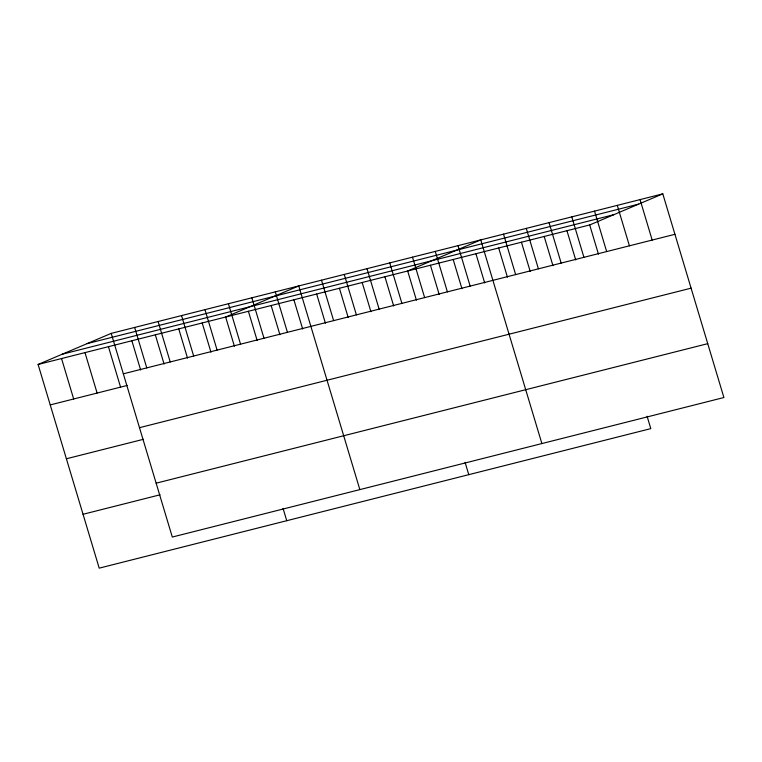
<?xml version="1.0" encoding="UTF-8"?>
<svg xmlns="http://www.w3.org/2000/svg" width="762" height="762" viewBox="0 0 762 762"><rect width="100%" height="100%" fill="white"/><g stroke="black" fill="none" stroke-linecap="round" stroke-linejoin="round"><path stroke-width="1.14" d="M647.1 416.281L650.796 428.625L99.203 568.147L38.1 364.474L111.204 333.375L662.797 193.853L723.9 397.526L172.307 537.048L111.204 333.375M38.1 364.474L589.693 224.952L662.797 193.853M87.078 343.633L638.67 204.121M62.227 354.206L613.82 214.694M123.339 373.818L674.932 234.305M50.235 404.917L127.264 385.439M139.494 427.682L691.086 288.169M66.399 458.781L143.418 439.303M156.143 483.184L707.736 343.662M83.048 514.283L160.068 494.795M640.042 199.615L652.177 240.059M617.287 205.369L629.422 245.812M594.531 211.122L606.666 251.574M589.693 224.952L598.456 254.165M571.786 216.875L583.921 257.327M566.947 230.705L575.71 259.918M549.031 222.628L561.165 263.08M544.192 236.468L552.955 265.681M526.275 228.39L538.41 268.834M521.437 242.221L530.2 271.434M503.52 234.144L515.655 274.587M498.681 247.974L507.444 277.187M541.877 443.57L480.765 239.897L407.67 270.996L416.433 300.209M475.926 253.727L484.689 282.94M458.019 245.65L470.154 286.102M453.18 259.48L461.943 288.693M435.264 251.412L447.399 291.856M430.425 265.243L439.188 294.456M412.509 257.165L424.644 297.609M465.068 462.324L468.773 474.669M389.753 262.919L401.888 303.362M384.915 276.749L393.678 305.962M366.998 268.672L379.133 309.124M362.16 282.502L370.923 311.715M344.253 274.425L356.387 314.877M339.414 288.265L348.177 317.468M321.497 280.187L333.632 320.631M316.659 294.018L325.422 323.231M359.845 489.614L298.742 285.94L225.647 317.04L234.41 346.253M293.903 299.771L302.666 328.984M275.301 291.865L287.436 332.318M271.148 305.524L279.911 334.737M251.86 297.799L263.995 338.242M248.393 311.277L257.156 340.49M228.41 303.724L240.544 344.176M283.045 508.359L286.75 520.703M204.968 309.658L217.103 350.101M202.197 322.964L210.96 352.177M181.527 315.582L193.662 356.035M178.756 328.898L187.519 358.111M158.086 321.516L170.221 361.96M155.315 334.823L164.078 364.036M134.645 327.441L146.78 367.894M131.874 340.757L140.637 369.97M108.433 346.681L120.567 387.134M84.982 352.615L97.117 393.059M61.541 358.54L73.676 398.993"/></g></svg>
